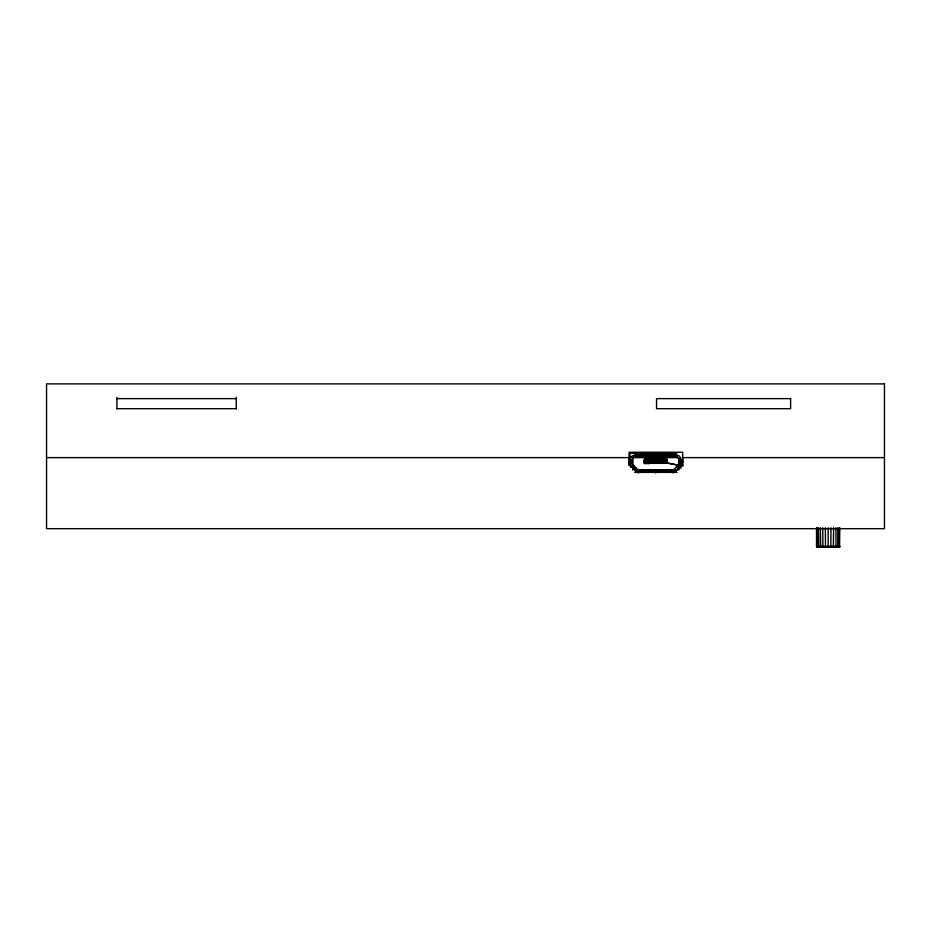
<?xml version="1.0" encoding="UTF-8"?>
<svg xmlns="http://www.w3.org/2000/svg" width="931" height="931" viewBox="0 0 931 931"><rect width="100%" height="100%" fill="white"/><g stroke="black" fill="none" stroke-linecap="round" stroke-linejoin="round"><path stroke-width="1.4" d="M680.922 468.386L680.84 458.087L679.025 455.806L676.558 455.48L676.278 453.63L635.291 453.63L635 457.482M675.219 453.63L676.022 454.503L636.338 454.27L635.117 454.956L635.128 453.851M666.677 463.126L667.341 462.719L665.84 463.056L667.283 463.01L666.677 459.367L644.741 459.379L644.741 463.37L650.082 463.382L650.082 461.38L652.771 461.38L652.771 463.382L654.446 463.382L654.446 461.38L657.123 461.38L657.123 463.382L658.799 463.382L658.799 461.38L661.476 461.38L661.476 463.382L663.151 463.382L663.151 461.38L665.84 461.427L665.84 463.382L667.341 462.719L666.677 459.367L644.892 459.437C644.892 467.944 643.693 460.473 644.892 459.367L667.329 459.891L666.677 463.382L665.84 463.312L667.085 462.719L667.248 459.763L644.892 459.437L644.892 463.382M644.264 459.891L644.368 463.138L645.73 463.382L645.73 461.38L648.407 461.38L648.407 463.382M644.741 459.379L666.968 459.425L667.283 463.01M676.558 454.805L676.534 454.095M630.648 467.339C630.671 463.801 628.646 454.828 635 455.48L635.291 453.63L635 454.805M660.51 462.183L660.579 459.495M666.98 462.858L667.329 459.891M680.922 464.301C680.247 467.99 676.162 471.028 673.183 472.18M632.661 470.085L632.661 458.832L633.697 457.517L677.57 457.482L678.908 458.832L678.908 470.085M635 455.434L635.035 454.095L635.117 454.956M816.522 527.726L816.522 546.439C821.945 547.579 830.661 547.428 835.945 546.439L835.945 527.726M830.848 547.091L830.976 527.726M839.075 546.73L839.75 546.73L816.766 546.962L839.564 546.962L839.809 527.726M667.178 463.114L667.213 460.03M837.819 527.726L837.702 546.858L830.918 546.962M839.75 546.73L838.994 546.858L839.134 527.726M635 454.363L635.291 453.63M629.845 459.984L629.717 462.544L628.797 461.671M645.73 462.719L648.407 462.719L644.601 463.324L644.461 459.821M632.684 458.529L633.999 457.482M666.968 459.425L644.217 460.03M680.957 463.021L682.132 461.671L681.853 460.135L682.76 461.008M635.408 471.505L635.675 469.177M675.953 469.282L674.812 470.772M677.198 467.327L678.908 464.301L673.59 469.864L638.235 469.887L632.661 464.301M833.373 547.091L833.617 527.726M674.638 472.366L682.679 464.325M629.531 463.021L628.797 462.73L632.661 463.021L632.58 459.67L628.797 459.949L630.601 459.67M678.908 459.67L682.76 459.949L680.957 459.67L681.178 463.021L682.76 462.73L678.908 463.021M632.952 457.994L633.697 457.517L633.161 457.784M628.797 459.949L630.322 459.705L630.601 463.021L628.797 462.73M682.76 462.73L681.504 462.858M838.994 546.858L839.809 546.439L816.522 546.439M838.901 546.962L839.564 546.962L817.034 547.091L822.957 547.091L822.713 527.726M816.592 546.73L837.819 546.439M628.797 461.008L630.985 459.67L630.985 463.021L629.437 461.671L630.124 462.905L629.263 462.986L630.357 462.986M682.039 459.67L681.434 459.786L682.76 459.949M673.59 469.864L673.206 473.018M645.73 462.858L648.407 462.94M658.799 462.719L661.476 462.719L658.799 463.091M835.782 546.962L837.702 546.858L835.898 546.73M661.476 462.777L658.799 462.858L661.476 462.94M646.067 462.602L648.069 462.579M116.934 398.631L236.253 398.631M116.934 408.686L236.253 408.686M648.709 453.269L629.938 453.269L629.938 464.662M635 456.376L676.558 456.376M629.938 456.621L632.824 456.621M635 456.842L676.558 456.842M635 457.202L676.558 457.202M635 457.412L676.558 457.412M46.55 457.621L629.053 457.621M682.679 457.621L884.45 457.621M645.73 461.578L648.407 461.578M650.082 461.578L652.771 461.578M654.446 461.578L657.123 461.578M658.799 461.578L661.476 461.578M663.151 461.578L665.84 461.578M682.76 461.671L680.584 463.021L680.584 459.67L682.132 461.008L681.655 459.937M645.73 461.706L648.407 461.811M650.082 461.811L652.771 461.706M654.446 461.811L657.123 461.706M658.799 461.811L661.476 461.706M663.151 461.706L665.84 461.811M646.067 461.916L648.069 461.916M650.42 461.916L652.433 461.916M654.772 461.916L656.786 461.916M659.136 461.916L661.15 461.916M663.489 461.916L665.502 461.916M645.73 462.137L648.407 462.137M650.082 462.137L652.771 462.137M654.446 462.137L657.123 462.137M658.799 462.137L661.476 462.137M663.151 462.137L665.84 462.137M645.73 462.509L648.407 462.509M658.799 462.509L661.476 462.509M650.082 462.719L652.771 462.719M654.446 462.719L657.123 462.719M663.151 462.719L665.84 462.719M650.42 462.986L652.433 462.986M654.772 462.986L656.786 462.986M663.489 462.986L665.502 462.986M645.73 463.091L648.407 463.091M644.392 463.522L649.745 463.522M680.212 465.872L683.11 465.872M638.352 470.178L673.206 470.178M638.352 470.527L673.206 470.527M638.352 470.993L673.206 470.993M638.352 471.563L673.206 471.563M634.733 472.366L677.035 472.366M681.201 459.693L682.295 459.705M629.263 459.705L630.322 459.705L629.019 459.798M629.019 462.882L630.124 462.905M637.979 469.864L638.352 473.018M645.73 463.266L644.345 462.975M667.201 463.138L678.513 465.256L667.329 462.87M630.648 464.301L631.625 466.675L633.743 467.374M676.243 454.677L675.219 454.27L676.558 455.806L635 455.806L636.338 453.63M677.861 457.517L678.78 458.25M817.686 547.091L817.197 527.726M818.943 547.091L818.512 527.726M820.735 547.091L820.386 527.726M631.625 466.675L638.503 472.483M629.053 464.325L637.107 472.366M667.015 460.03L666.677 459.367M636.338 470.446L632.754 464.813M678.408 457.784L678.874 458.529M825.483 547.091L825.355 527.726M676.278 453.63L676.558 457.482M676.43 453.851L676.523 455.154M650.99 459.495L651.06 462.183M828.171 527.726L828.171 547.091M682.679 465.663L682.679 452.257L629.053 452.257L629.053 465.663M681.585 459.67L681.585 463.021M681.364 459.67L681.364 463.021M680.014 459.67L680.014 463.021M679.549 459.67L679.549 463.021M679.199 459.67L679.199 463.021M678.978 459.67L678.978 463.021M673.718 456.597L673.718 457.482M669.692 456.597L669.692 457.482M665.502 461.508L665.502 463.382M664.164 469.887L664.164 471.226M663.489 461.508L663.489 463.207M661.15 461.508L661.15 463.207M659.136 461.508L659.136 463.382M657.344 469.887L657.344 471.226M656.786 461.508L656.786 463.207M655.715 469.887L655.715 473.018M654.772 461.508L654.772 463.382M654.225 469.887L654.225 471.226M652.433 461.508L652.433 463.382M650.42 461.508L650.42 463.207M648.069 461.508L648.069 463.382M647.406 469.887L647.406 471.226M646.067 461.508L646.067 463.382M641.878 456.597L641.878 457.482M637.851 456.597L637.851 457.482M632.37 459.67L632.37 463.021M632.021 459.67L632.021 463.021M631.544 459.67L631.544 463.021M630.206 459.67L630.206 463.021M236.253 397.293L236.253 408.884M116.934 397.293L116.934 408.884M629.542 460.461L629.542 460.461M682.132 461.671L681.899 462.474L682.132 461.671M635.722 454.398L636.338 454.27L635.722 454.398M884.45 383.886L46.55 383.886L46.55 528.68L884.45 528.68L884.45 383.886M790.605 398.631L656.541 398.631L656.541 408.686L790.605 408.686L790.605 398.631"/></g></svg>
